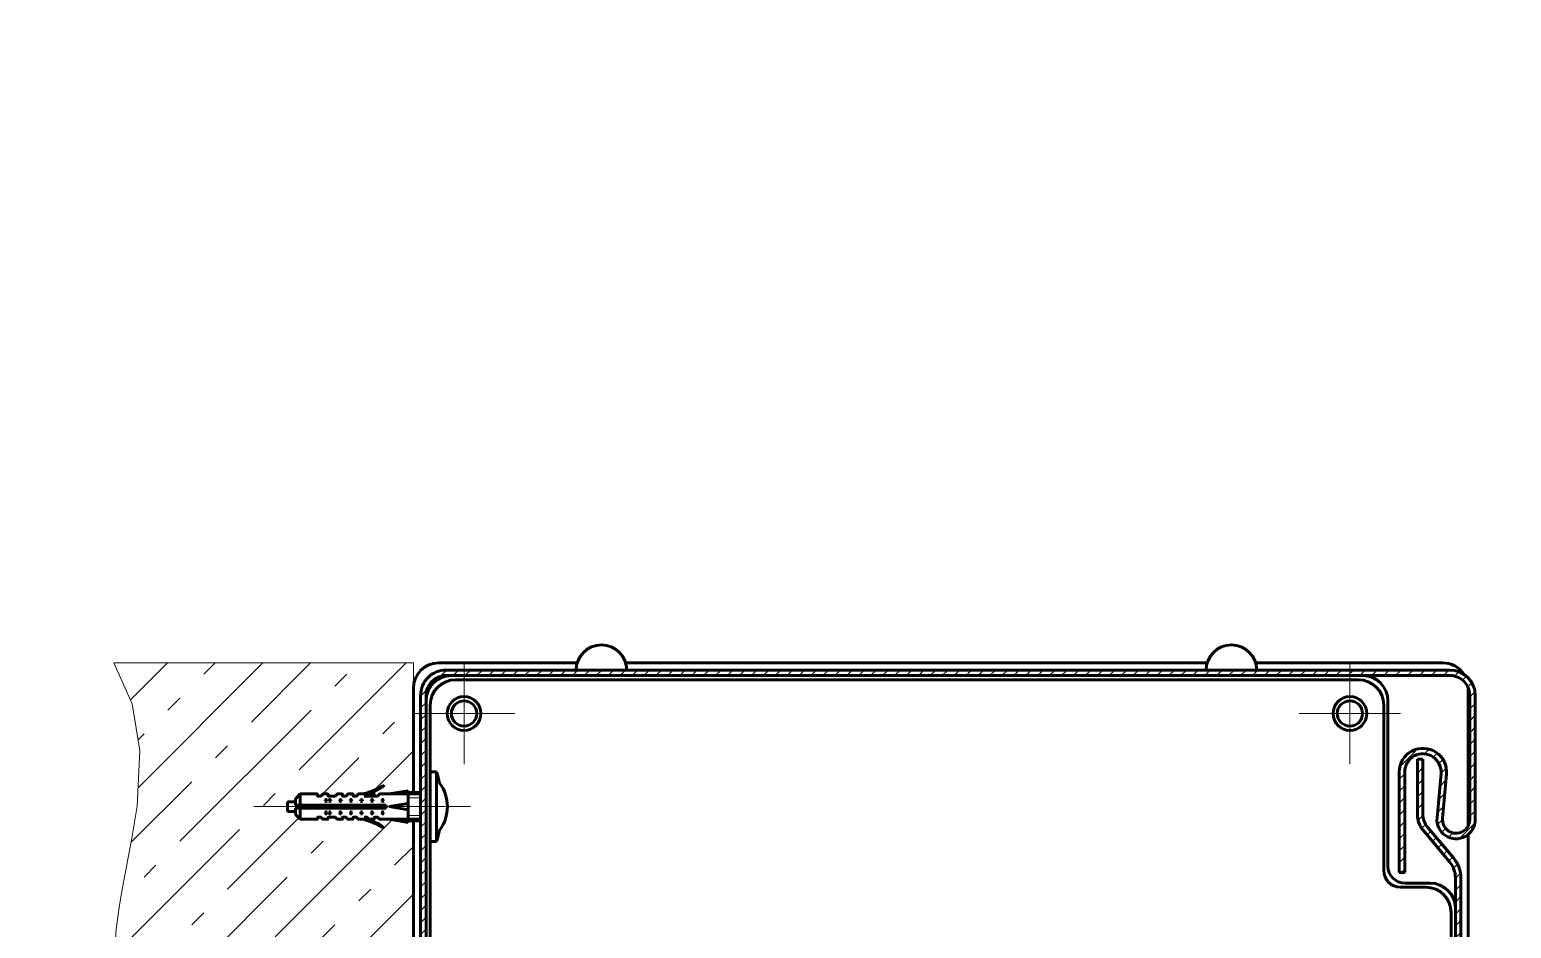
# Model space of a CAD drawing. Header units: millimetres. Extents: x 0 to 841, y 0 to 594.
# Drawn here: x 689.7 to 777.5, y 540.7 to 594 of the extents above; entities that cross this region are included whole.
import ezdxf

# ---------------------------------------------------------------- set-up
doc = ezdxf.new("R2010")
doc.units = ezdxf.units.MM
for name, pattern in [('K5LT_AXLED', [19.5, 15, -1.5, 1.5, -1.5]), ('K5LT_BASIC', [0]), ('K5LT_THIN', [0])]:
    doc.linetypes.add(name, pattern=pattern)
doc.layers.add('Системный слой (1)', color=7, linetype='Continuous', true_color=0x909090)
pattern_1 = [(45, (0, 0), (-0.3535534, 0.3535534), [])]

# ---------------------------------------------------------------- blocks, each defined once
blk = doc.blocks.new('U1045')
at = {"layer": 'Системный слой (1)', "color": 5, "linetype": 'K5LT_BASIC', "lineweight": 60, "true_color": 0x0000ff}
for start, end in [(0, 180), (180, 0)]:
    blk.add_arc((715.468, 553.466), 0.75, start, end, dxfattribs=at)
blk = doc.blocks.new('U1047')
at = {"layer": 'Системный слой (1)', "color": 5, "linetype": 'K5LT_BASIC', "lineweight": 60, "true_color": 0x0000ff}
for start, end in [(0, 180), (180, 0)]:
    blk.add_arc((767.968, 553.466), 0.75, start, end, dxfattribs=at)
blk = doc.blocks.new('U1064')
at = {"layer": 'Системный слой (1)', "color": 5, "linetype": 'K5LT_BASIC', "lineweight": 60, "true_color": 0x0000ff}
for start, end in [(0, 180), (180, 0)]:
    blk.add_arc((767.968, 553.466), 1, start, end, dxfattribs=at)
blk = doc.blocks.new('U1065')
at = {"layer": 'Системный слой (1)', "color": 5, "linetype": 'K5LT_BASIC', "lineweight": 60, "true_color": 0x0000ff}
for start, end in [(0, 180), (180, 0)]:
    blk.add_arc((715.468, 553.466), 1, start, end, dxfattribs=at)
blk = doc.blocks.new('U1185')
at = {"layer": 'Системный слой (1)', "color": 7, "linetype": 'K5LT_THIN', "lineweight": 18}
for p, q in [((694.718, 556.466), (695.795, 554.034)), ((695.795, 554.034), (696.257, 551.28)), ((696.257, 551.28), (696.089, 547.98)), ((696.089, 547.98), (695.785, 546.077)), ((695.785, 546.077), (695.605, 545.121)), ((695.511, 544.638), (695.459, 544.371)), ((695.605, 545.121), (695.511, 544.638)), ((695.324, 543.665), (695.208, 543.043)), ((695.404, 544.083), (695.324, 543.665)), ((695.459, 544.371), (695.404, 544.083)), ((695.208, 543.043), (695.046, 542.11)), ((695.046, 542.11), (694.849, 540.711)), ((694.849, 540.711), (694.709, 538.611)), ((694.709, 538.611), (694.709, 538.307)), ((694.709, 538.307), (694.715, 537.999)), ((694.715, 537.999), (694.743, 537.381)), ((694.743, 537.381), (694.857, 536.147)), ((694.857, 536.147), (695.116, 534.371)), ((695.116, 534.371), (695.27, 533.482)), ((695.27, 533.482), (695.351, 533.034)), ((695.351, 533.034), (695.394, 532.795)), ((695.394, 532.795), (695.43, 532.596)), ((695.43, 532.596), (695.479, 532.326)), ((695.479, 532.326), (695.55, 531.93)), ((695.55, 531.93), (695.652, 531.34)), ((695.652, 531.34), (695.792, 530.459)), ((695.792, 530.459), (695.96, 529.142)), ((695.96, 529.142), (696.061, 527.175)), ((696.061, 527.175), (695.987, 525.843)), ((695.957, 525.589), (695.882, 525.083)), ((695.987, 525.843), (695.957, 525.589)), ((695.882, 525.083), (695.679, 524.072)), ((695.679, 524.072), (695.11, 522.056)), ((695.11, 522.056), (694.705, 520.855)), ((694.705, 520.855), (694.494, 520.253)), ((694.386, 519.948), (694.324, 519.772)), ((694.494, 520.253), (694.386, 519.948)), ((694.137, 519.244), (693.974, 518.775)), ((694.248, 519.558), (694.137, 519.244)), ((694.324, 519.772), (694.248, 519.558)), ((693.974, 518.775), (693.737, 518.071)), ((693.737, 518.071), (693.406, 517.014)), ((693.406, 517.014), (692.999, 515.421)), ((692.999, 515.421), (692.695, 513.008)), ((692.695, 513.008), (692.691, 512.56)), ((692.691, 512.56), (692.708, 512.064)), ((692.708, 512.064), (692.805, 511.067)), ((692.805, 511.067), (693.235, 509.063)), ((693.235, 509.063), (694.576, 505.689)), ((694.576, 505.689), (696.84, 501.911)), ((696.84, 501.911), (699.86, 498.004)), ((699.86, 498.004), (701.957, 495.638)), ((701.957, 495.638), (703.839, 493.654)), ((703.839, 493.654), (705.994, 491.481)), ((705.994, 491.481), (708.655, 488.86)), ((708.655, 488.86), (710.954, 486.504)), ((710.954, 486.504), (712.194, 484.977)), ((712.194, 484.977), (712.568, 484.176))]:
    blk.add_line(p, q, dxfattribs=at)
blk = doc.blocks.new('U1190')
at = {"layer": 'Системный слой (1)', "color": 30, "linetype": 'K5LT_AXLED', "lineweight": 18, "true_color": 0xff8000}
for q in [(767.968, 556.466), (764.968, 553.466), (767.968, 550.466), (770.968, 553.466)]:
    blk.add_line((767.968, 553.466), q, dxfattribs=at)
blk = doc.blocks.new('U1191')
at = {"layer": 'Системный слой (1)', "color": 30, "linetype": 'K5LT_AXLED', "lineweight": 18, "true_color": 0xff8000}
for q in [(715.468, 556.466), (712.468, 553.466), (715.468, 550.466), (718.468, 553.466)]:
    blk.add_line((715.468, 553.466), q, dxfattribs=at)

msp = doc.modelspace()

# ---------------------------------------------------------------- hatches: boundary and pattern name
at = {"layer": 'Системный слой (1)'}
h = msp.add_hatch(dxfattribs=at)
h.set_pattern_fill('Бетон', angle=45, style=0, pattern_type=0)
h.set_pattern_definition([(45, (0, 0), (-2.828427, 2.828427), [11, -5]), (45, (9.1924, 9.1924), (-2.828427, 2.828427), [1, -15]), (45, (4.2426, 7.071), (-2.828427, 2.828427), [11, -5]), (45, (13.435, 16.2635), (-2.828427, 2.828427), [1, -15])])
h.paths.add_polyline_path([(694.7179, 556.4664), (695.7954, 554.0345), (696.2573, 551.2804), (696.0894, 547.9796), (695.7845, 546.0767), (695.6048, 545.1211), (695.5112, 544.638), (695.4594, 544.371), (695.4037, 544.0831), (695.3236, 543.6652), (695.2076, 543.0426), (695.0462, 542.1102), (694.8485, 540.7113), (694.7086, 538.6114), (694.7087, 538.3073), (694.7147, 537.9987), (694.7432, 537.3813), (694.8568, 536.1467), (695.1158, 534.3706), (695.2704, 533.482), (695.3511, 533.0338), (695.3944, 532.7946), (695.4304, 532.596), (695.479, 532.3263), (695.5497, 531.9303), (695.6517, 531.3405), (695.7922, 530.4591), (695.9599, 529.1417), (696.0614, 527.1754), (695.987, 525.8431), (695.9569, 525.5894), (695.8818, 525.0827), (695.6786, 524.0716), (695.1098, 522.0557), (694.7052, 520.8547), (694.4939, 520.2529), (694.3861, 519.9483), (694.3236, 519.7718), (694.2479, 519.5578), (694.1374, 519.2436), (693.9742, 518.7745), (693.7368, 518.0712), (693.406, 517.0142), (692.9985, 515.4213), (692.6945, 513.0078), (692.691, 512.5603), (692.7079, 512.0637), (692.8049, 511.0668), (693.2347, 509.0629), (694.5759, 505.6892), (696.8403, 501.9113), (699.86, 498.0044), (701.9569, 495.6384), (703.8387, 493.654), (705.9942, 491.4814), (708.6548, 488.8599), (710.9536, 486.5045), (712.1943, 484.9769), (712.5679, 484.1755), (712.5679, 493.9664), (712.4679, 493.9664), (712.4679, 497.3515), (711.5373, 497.0451), (710.6716, 497.5039), (710.3929, 498.2906), (710.3929, 502.4193), (710.7796, 503.4245), (710.8323, 503.4799), (712.4536, 505.1013), (712.4679, 505.1158), (712.4679, 511.5324), (712.1631, 511.5324), (712.1631, 511.4387), (711.0304, 511.6262), (710.4674, 511.6262), (710.4541, 511.6317), (710.3393, 511.7465), (710.3128, 511.7574), (710.1784, 511.7574), (710.1518, 511.7465), (710.1409, 511.7199), (710.1409, 511.6449), (710.1354, 511.6317), (710.1221, 511.6262), (709.8672, 511.6262), (710.6881, 511.1812), (710.6979, 511.167), (710.6948, 511.1501), (710.6807, 511.1403), (710.6651, 511.1425), (709.4956, 511.6262), (709.2143, 511.6262), (709.2011, 511.6317), (709.0863, 511.7465), (709.0598, 511.7574), (708.9253, 511.7574), (708.8988, 511.7465), (708.8878, 511.7199), (708.8878, 511.6449), (708.8823, 511.6317), (708.8691, 511.6262), (708.5878, 511.6262), (708.5746, 511.6317), (708.4598, 511.7465), (708.4333, 511.7574), (708.2988, 511.7574), (708.2723, 511.7465), (708.2613, 511.7199), (708.2613, 511.6449), (708.2558, 511.6317), (708.2426, 511.6262), (707.9613, 511.6262), (707.9481, 511.6317), (707.8333, 511.7465), (707.8068, 511.7574), (707.6723, 511.7574), (707.4472, 511.7574), (707.4207, 511.7465), (707.4097, 511.7199), (707.4097, 511.6449), (707.4042, 511.6317), (707.391, 511.6262), (707.1097, 511.6262), (707.0965, 511.6317), (706.9817, 511.7465), (706.9552, 511.7574), (706.8207, 511.7574), (706.7942, 511.7465), (706.7832, 511.7199), (706.7832, 511.6449), (706.7777, 511.6317), (706.7644, 511.6262), (705.7519, 511.6262), (705.4707, 511.9074), (705.4707, 512.0949), (705.0019, 512.0949), (705.0019, 512.3762), (705.0019, 512.6574), (705.4707, 512.6574), (705.4707, 512.8449), (705.7519, 513.1262), (706.7644, 513.1262), (706.7777, 513.1207), (706.7832, 513.1074), (706.7832, 513.0324), (706.7942, 513.0059), (706.8207, 512.9949), (706.9552, 512.9949), (706.9817, 513.0059), (707.0965, 513.1207), (707.1097, 513.1262), (707.391, 513.1262), (707.4042, 513.1207), (707.4097, 513.1074), (707.4097, 513.0324), (707.4207, 513.0059), (707.4472, 512.9949), (707.6723, 512.9949), (707.8068, 512.9949), (707.8333, 513.0059), (707.9481, 513.1207), (707.9613, 513.1262), (708.2426, 513.1262), (708.2558, 513.1207), (708.2613, 513.1074), (708.2613, 513.0324), (708.2723, 513.0059), (708.2988, 512.9949), (708.4333, 512.9949), (708.4598, 513.0059), (708.5746, 513.1207), (708.5878, 513.1262), (708.8691, 513.1262), (708.8823, 513.1207), (708.8878, 513.1074), (708.8878, 513.0324), (708.8988, 513.0059), (708.9253, 512.9949), (709.0598, 512.9949), (709.0863, 513.0059), (709.2011, 513.1207), (709.2143, 513.1262), (709.4956, 513.1262), (710.6651, 513.6099), (710.6822, 513.6117), (710.6956, 513.6009), (710.6975, 513.5838), (710.6881, 513.5712), (709.8672, 513.1262), (710.1221, 513.1262), (710.1354, 513.1207), (710.1409, 513.1074), (710.1409, 513.0324), (710.1518, 513.0059), (710.1784, 512.9949), (710.3128, 512.9949), (710.3393, 513.0059), (710.4541, 513.1207), (710.4674, 513.1262), (711.0304, 513.1262), (712.1631, 513.3137), (712.1631, 513.2199), (712.4679, 513.2199), (712.4679, 547.102), (712.1631, 547.102), (712.1631, 547.0083), (711.0304, 547.1958), (710.4674, 547.1958), (710.4541, 547.2013), (710.3393, 547.316), (710.3128, 547.327), (710.1784, 547.327), (710.1518, 547.316), (710.1409, 547.2895), (710.1409, 547.2145), (710.1354, 547.2013), (710.1221, 547.1958), (709.8672, 547.1958), (710.6881, 546.7508), (710.6979, 546.7366), (710.6948, 546.7197), (710.6807, 546.7099), (710.6651, 546.7121), (709.4956, 547.1958), (709.2143, 547.1958), (709.2011, 547.2013), (709.0863, 547.316), (709.0598, 547.327), (708.9253, 547.327), (708.8988, 547.316), (708.8878, 547.2895), (708.8878, 547.2145), (708.8823, 547.2013), (708.8691, 547.1958), (708.5878, 547.1958), (708.5746, 547.2013), (708.4598, 547.316), (708.4333, 547.327), (708.2988, 547.327), (708.2723, 547.316), (708.2613, 547.2895), (708.2613, 547.2145), (708.2558, 547.2013), (708.2426, 547.1958), (707.9613, 547.1958), (707.9481, 547.2013), (707.8333, 547.316), (707.8068, 547.327), (707.6723, 547.327), (707.4472, 547.327), (707.4207, 547.316), (707.4097, 547.2895), (707.4097, 547.2145), (707.4042, 547.2013), (707.391, 547.1958), (707.1097, 547.1958), (707.0965, 547.2013), (706.9817, 547.316), (706.9552, 547.327), (706.8207, 547.327), (706.7942, 547.316), (706.7832, 547.2895), (706.7832, 547.2145), (706.7777, 547.2013), (706.7644, 547.1958), (705.7519, 547.1958), (705.4707, 547.477), (705.4707, 547.6645), (705.0019, 547.6645), (705.0019, 547.9458), (705.0019, 548.227), (705.4707, 548.227), (705.4707, 548.4145), (705.7519, 548.6958), (706.7644, 548.6958), (706.7777, 548.6903), (706.7832, 548.677), (706.7832, 548.602), (706.7942, 548.5755), (706.8207, 548.5645), (706.9552, 548.5645), (706.9817, 548.5755), (707.0965, 548.6903), (707.1097, 548.6958), (707.391, 548.6958), (707.4042, 548.6903), (707.4097, 548.677), (707.4097, 548.602), (707.4207, 548.5755), (707.4472, 548.5645), (707.6723, 548.5645), (707.8068, 548.5645), (707.8333, 548.5755), (707.9481, 548.6903), (707.9613, 548.6958), (708.2426, 548.6958), (708.2558, 548.6903), (708.2613, 548.677), (708.2613, 548.602), (708.2723, 548.5755), (708.2988, 548.5645), (708.4333, 548.5645), (708.4598, 548.5755), (708.5746, 548.6903), (708.5878, 548.6958), (708.8691, 548.6958), (708.8823, 548.6903), (708.8878, 548.677), (708.8878, 548.602), (708.8988, 548.5755), (708.9253, 548.5645), (709.0598, 548.5645), (709.0863, 548.5755), (709.2011, 548.6903), (709.2143, 548.6958), (709.4956, 548.6958), (710.6651, 549.1795), (710.6822, 549.1813), (710.6956, 549.1705), (710.6975, 549.1534), (710.6881, 549.1408), (709.8672, 548.6958), (710.1221, 548.6958), (710.1354, 548.6903), (710.1409, 548.677), (710.1409, 548.602), (710.1518, 548.5755), (710.1784, 548.5645), (710.3128, 548.5645), (710.3393, 548.5755), (710.4541, 548.6903), (710.4674, 548.6958), (711.0304, 548.6958), (712.1631, 548.8833), (712.1631, 548.7895), (712.4679, 548.7895), (712.4679, 554.9664), (712.4679, 556.4664)])
h = msp.add_hatch(dxfattribs=at)
h.set_pattern_fill('Металл', angle=45, style=0, pattern_type=0)
h.set_pattern_definition(pattern_1)
h.paths.add_polyline_path([(773.1309, 547.2755), (773.4357, 546.3964), (774.2963, 546.0426), (775.1313, 546.453), (775.3907, 547.1741), (775.3907, 554.5414), (775.004, 555.5467), (774.0434, 556.0336), (773.8907, 556.0414), (714.3928, 556.0414), (713.3876, 555.6548), (712.9006, 554.6941), (712.8928, 554.5414), (712.8929, 506.1619), (712.5062, 505.1567), (712.4536, 505.1013), (710.8323, 503.4799), (710.3949, 502.4957), (710.3929, 502.4193), (710.3929, 498.2906), (710.7769, 497.3892), (711.693, 497.0416), (712.5783, 497.4614), (712.8929, 498.2906), (712.8929, 500.5406), (712.5679, 500.5406), (712.5679, 498.2914), (712.297, 497.6374), (711.6429, 497.3664), (710.9889, 497.6374), (710.7179, 498.2914), (710.7179, 502.4193), (711.0621, 503.2501), (712.6834, 504.8715), (713.2047, 505.943), (713.2179, 506.1619), (713.2178, 554.5414), (713.6008, 555.4094), (714.3928, 555.7164), (773.8901, 555.7164), (774.7582, 555.3339), (775.0657, 554.5414), (775.0657, 547.1741), (774.8293, 546.6034), (774.2585, 546.3669), (773.6878, 546.6034), (773.4514, 547.1741), (773.4546, 547.2464), (773.6908, 549.8729), (773.3932, 550.8697), (772.4908, 551.3875), (771.48, 551.1414), (770.9166, 550.2669), (770.8907, 549.9985), (770.8907, 544.0414), (771.2157, 544.0414), (771.2157, 549.9985), (771.5971, 550.8212), (772.4715, 551.0616), (773.2199, 550.5496), (773.3671, 549.902)])
h = msp.add_hatch(dxfattribs=at)
h.set_pattern_fill('Металл', angle=45, style=0, pattern_type=0)
h.set_pattern_definition(pattern_1)
h.paths.add_polyline_path([(725.7179, 495.0414), (723.4679, 495.0414), (722.4335, 494.6541), (721.9079, 493.6827), (722.1494, 492.6049), (723.0395, 491.9508), (723.4679, 491.8914), (727.5966, 491.8914), (728.723, 492.2805), (728.8871, 492.426), (730.5084, 494.0473), (731.3393, 494.3914), (772.7179, 494.3914), (773.8443, 494.7805), (774.4904, 495.7817), (774.5429, 496.2164), (774.5429, 543.7164), (774.1539, 544.8428), (774.116, 544.8895), (772.5678, 546.7345), (772.2929, 547.4898), (772.2929, 550.7624), (771.9679, 550.7624), (771.9679, 547.4898), (772.3189, 546.5256), (773.867, 544.6806), (774.2179, 543.7164), (774.2179, 496.2164), (773.8313, 495.2112), (772.8706, 494.7242), (772.7179, 494.7164), (731.3393, 494.7164), (730.334, 494.3298), (730.2786, 494.2771), (728.6573, 492.6558), (727.6731, 492.2184), (727.5966, 492.2164), (723.4679, 492.2164), (722.5665, 492.6004), (722.2189, 493.5165), (722.6387, 494.4018), (723.4679, 494.7164), (725.7179, 494.7164)])

# ---------------------------------------------------------------- linework, layer by layer
at = {"layer": 'Системный слой (1)', "color": 7, "linetype": 'K5LT_THIN', "lineweight": 18}
for p, q in [((712.4679, 556.4664), (694.7179, 556.4664)), ((712.4679, 554.9664), (712.4679, 556.4664)), ((712.8928, 548.4708), (712.1631, 548.4708)), ((712.8928, 547.4208), (712.1631, 547.4208))]:
    msp.add_line(p, q, dxfattribs=at)
at = {"layer": 'Системный слой (1)', "color": 5, "linetype": 'K5LT_BASIC', "lineweight": 60, "true_color": 0x0000ff}
for p, q in [((722.1758, 556.4664), (713.9679, 556.4664)), ((773.8907, 556.0414), (714.3928, 556.0414)), ((759.5103, 556.4664), (725.0452, 556.4664)), ((773.4679, 556.4664), (762.3797, 556.4664)), ((714.3928, 555.7164), (773.8901, 555.7164)), ((768.4679, 555.4664), (714.9679, 555.4664)), ((712.4679, 554.9664), (712.4679, 548.7895)), ((712.8928, 554.5414), (712.8929, 506.1619)), ((713.2179, 506.1619), (713.2178, 554.5414)), ((713.2179, 554.2164), (713.2179, 508.2164)), ((770.2179, 544.4164), (770.2179, 554.2164)), ((774.9679, 546.7891), (774.9679, 554.9664)), ((775.0657, 554.5414), (775.0657, 547.1741)), ((775.3907, 547.1741), (775.3907, 554.5414)), ((713.4679, 553.9664), (713.4679, 508.7164)), ((769.9679, 544.1664), (769.9679, 553.9664)), ((772.2929, 550.7624), (771.9679, 550.7624)), ((771.9679, 550.7624), (771.9679, 547.4898)), ((772.2929, 547.4898), (772.2929, 550.7624)), ((713.8429, 550.0083), (713.4679, 550.0083)), ((713.8429, 550.0083), (713.8429, 545.8833)), ((770.8907, 549.9985), (770.8907, 544.0414)), ((771.2157, 544.0414), (771.2157, 549.9985)), ((773.3671, 549.902), (773.1309, 547.2755)), ((773.4546, 547.2464), (773.6908, 549.8729)), ((712.1631, 548.8833), (711.0304, 548.6958)), ((712.1631, 547.0083), (712.1631, 548.8833)), ((705.0019, 547.9458), (705.0019, 548.227)), ((705.0019, 548.227), (705.4707, 548.227)), ((705.4679, 548.0395), (710.8429, 548.0395)), ((705.4707, 548.4145), (705.7519, 548.6958)), ((705.4707, 548.4145), (705.4707, 548.0395)), ((705.7519, 548.6958), (706.7644, 548.6958)), ((705.7519, 548.6958), (705.7519, 548.0395)), ((705.814, 547.9458), (705.814, 548.0395)), ((706.7832, 548.602), (706.7832, 548.677)), ((706.8207, 548.5645), (706.9552, 548.5645)), ((706.9817, 548.5755), (707.0965, 548.6903)), ((707.1097, 548.6958), (707.391, 548.6958)), ((707.2213, 548.2688), (707.2701, 548.3665)), ((707.3037, 548.3665), (707.3525, 548.2688)), ((707.4097, 548.602), (707.4097, 548.677)), ((707.4463, 548.2688), (707.4952, 548.3665)), ((707.4472, 548.5645), (707.6723, 548.5645)), ((707.5287, 548.3665), (707.5776, 548.2688)), ((707.6723, 548.5645), (707.8068, 548.5645)), ((707.8333, 548.5755), (707.9481, 548.6903)), ((707.9613, 548.6958), (708.2426, 548.6958)), ((708.0729, 548.2688), (708.1217, 548.3665)), ((708.1553, 548.3665), (708.2041, 548.2688)), ((708.2613, 548.602), (708.2613, 548.677)), ((708.2988, 548.5645), (708.4333, 548.5645)), ((708.4598, 548.5755), (708.5746, 548.6903)), ((708.5878, 548.6958), (708.8691, 548.6958)), ((708.6994, 548.2688), (708.7482, 548.3665)), ((708.7818, 548.3665), (708.8306, 548.2688)), ((708.8878, 548.602), (708.8878, 548.677)), ((708.9253, 548.5645), (709.0598, 548.5645)), ((709.0863, 548.5755), (709.2011, 548.6903)), ((709.2143, 548.6958), (709.4956, 548.6958)), ((709.3259, 548.2688), (709.3748, 548.3665)), ((709.4083, 548.3665), (709.4571, 548.2688)), ((709.5518, 548.5645), (709.6863, 548.5645)), ((710.1784, 548.5645), (709.6863, 548.5645)), ((709.7128, 548.5755), (709.8081, 548.6707)), ((709.8647, 548.6958), (710.1221, 548.6958)), ((709.9524, 548.2688), (710.0013, 548.3665)), ((710.0348, 548.3665), (710.0837, 548.2688)), ((710.1409, 548.602), (710.1409, 548.677)), ((710.1784, 548.5645), (710.3128, 548.5645)), ((710.3393, 548.5755), (710.4541, 548.6903)), ((710.4674, 548.6958), (712.1631, 548.6958)), ((710.5789, 548.2688), (710.6278, 548.3665)), ((710.6613, 548.3665), (710.7102, 548.2688)), ((710.8429, 548.0395), (710.8429, 547.852)), ((712.1631, 548.1333), (711.0304, 547.9458)), ((712.8928, 548.7895), (712.1631, 548.7895)), ((712.1631, 548.6958), (712.8928, 548.6954)), ((705.0019, 547.9458), (705.0019, 547.6645)), ((705.0019, 547.6645), (705.4707, 547.6645)), ((705.4679, 547.852), (710.8429, 547.852)), ((705.4707, 547.477), (705.4707, 547.852)), ((705.4707, 547.477), (705.7519, 547.1958)), ((705.7519, 547.1958), (705.7519, 547.852)), ((705.7519, 547.1958), (706.7644, 547.1958)), ((705.814, 547.9458), (705.814, 547.852)), ((706.7832, 547.2895), (706.7832, 547.2145)), ((706.8207, 547.327), (706.9552, 547.327)), ((706.9817, 547.316), (707.0965, 547.2013)), ((707.1097, 547.1958), (707.391, 547.1958)), ((707.2213, 547.6228), (707.2701, 547.5251)), ((707.3037, 547.5251), (707.3525, 547.6228)), ((707.4097, 547.2895), (707.4097, 547.2145)), ((707.4463, 547.6228), (707.4952, 547.5251)), ((707.4472, 547.327), (707.6723, 547.327)), ((707.5287, 547.5251), (707.5776, 547.6228)), ((707.6723, 547.327), (707.8068, 547.327)), ((707.8333, 547.316), (707.9481, 547.2013)), ((707.9613, 547.1958), (708.2426, 547.1958)), ((708.0729, 547.6228), (708.1217, 547.5251)), ((708.1553, 547.5251), (708.2041, 547.6228)), ((708.2613, 547.2895), (708.2613, 547.2145)), ((708.2988, 547.327), (708.4333, 547.327)), ((708.4598, 547.316), (708.5746, 547.2013)), ((708.5878, 547.1958), (708.8691, 547.1958)), ((708.6994, 547.6228), (708.7482, 547.5251)), ((708.7818, 547.5251), (708.8306, 547.6228)), ((708.8878, 547.2895), (708.8878, 547.2145)), ((708.9253, 547.327), (709.0598, 547.327)), ((709.0863, 547.316), (709.2011, 547.2013)), ((709.2143, 547.1958), (709.4956, 547.1958)), ((709.3259, 547.6228), (709.3748, 547.5251)), ((709.4083, 547.5251), (709.4571, 547.6228)), ((709.5518, 547.327), (709.6863, 547.327)), ((709.7128, 547.316), (709.806, 547.2228)), ((709.8672, 547.1958), (710.1221, 547.1958)), ((709.9524, 547.6228), (710.0013, 547.5251)), ((710.0348, 547.5251), (710.0837, 547.6228)), ((710.1409, 547.2895), (710.1409, 547.2145)), ((710.1784, 547.327), (710.3128, 547.327)), ((710.3393, 547.316), (710.4541, 547.2013)), ((710.4674, 547.1958), (712.1631, 547.1958)), ((710.5789, 547.6228), (710.6278, 547.5251)), ((710.6613, 547.5251), (710.7102, 547.6228)), ((712.1631, 547.7583), (711.0304, 547.9458)), ((712.1631, 547.0083), (711.0304, 547.1958)), ((712.1631, 547.1958), (712.8928, 547.1958)), ((712.8928, 547.102), (712.1631, 547.102)), ((712.4679, 547.102), (712.4679, 513.2199)), ((772.3189, 546.5256), (773.867, 544.6806)), ((774.116, 544.8895), (772.5678, 546.7345)), ((774.9679, 539.3286), (774.9679, 546.2918)), ((713.8429, 545.8833), (713.4679, 545.8833)), ((770.8907, 544.0414), (771.2157, 544.0414)), ((774.2179, 543.7164), (774.2179, 496.2164)), ((774.5429, 496.2164), (774.5429, 543.7164)), ((772.4679, 543.1664), (770.9679, 543.1664)), ((772.7179, 543.4164), (771.2179, 543.4164)), ((774.2179, 496.2164), (774.2179, 541.9164)), ((773.9679, 496.4664), (773.9679, 541.6664))]:
    msp.add_line(p, q, dxfattribs=at)
at = {"layer": 'Системный слой (1)', "color": 30, "linetype": 'K5LT_AXLED', "lineweight": 18, "true_color": 0xff8000}
msp.add_line((703.0019, 547.9458), (715.8429, 547.9458), dxfattribs=at)
at = {"layer": 'Системный слой (1)', "color": 5, "linetype": 'K5LT_BASIC', "lineweight": 60, "true_color": 0x0000ff}
for centre, radius, start, end in [((723.6105, 556.0287), 1.5, 0, 180), ((760.945, 556.0287), 1.5, 0, 180), ((713.9679, 554.9664), 1.5, 90, 180), ((714.3928, 554.5414), 1.5, 90.000092, 180.000092), ((773.4679, 554.9664), 1.5, 33.321957, 90), ((773.8907, 554.5414), 1.5, 0.000092, 90.000092), ((714.3928, 554.5414), 1.175, 90, 180.000092), ((714.7179, 554.2164), 1.5, 90, 180), ((714.9679, 553.9664), 1.5, 90, 180), ((768.4679, 553.9664), 1.5, 0, 90), ((768.7179, 554.2164), 1.5, 0, 90), ((773.8907, 554.5414), 1.175, 0.000092, 90.030065), ((773.4679, 554.9664), 1.5, 0, 1.750692), ((772.2936, 549.9985), 1.4029, 354.860738, 180.000092), ((772.2936, 549.9985), 1.0779, 354.860738, 180.000092), ((707.3295, 547.9458), 6.8322, 11.717325, 17.570597), ((707.8658, 554.2923), 5.829, 286.23672, 298.701074), ((707.3166, 554.38), 6.2303, 291.024807, 302.761539), ((710.6759, 549.1597), 0.0225, 302.761539, 118.701074), ((712.1624, 547.9458), 2.318, 323.232521, 36.767479), ((706.7644, 548.677), 0.0187, 0, 90), ((706.8207, 548.602), 0.0375, 180, 270), ((706.9552, 548.602), 0.0375, 270, 315), ((707.1097, 548.677), 0.0187, 90, 135), ((707.2869, 548.3824), 0.1313, 240, 300), ((707.2869, 548.3581), 0.0188, 26.565051, 153.434949), ((707.391, 548.677), 0.0187, 0, 90), ((707.4472, 548.602), 0.0375, 180, 270), ((707.512, 548.3824), 0.1313, 240, 300), ((707.512, 548.3581), 0.0188, 26.565051, 153.434949), ((707.8068, 548.602), 0.0375, 270, 315), ((707.9613, 548.677), 0.0187, 90, 135), ((708.1385, 548.3824), 0.1313, 240, 300), ((708.1385, 548.3581), 0.0188, 26.565051, 153.434949), ((708.2426, 548.677), 0.0187, 0, 90), ((708.2988, 548.602), 0.0375, 180, 270), ((708.4333, 548.602), 0.0375, 270, 315), ((708.5878, 548.677), 0.0187, 90, 135), ((708.765, 548.3824), 0.1313, 240, 300), ((708.765, 548.3581), 0.0188, 26.565051, 153.434949), ((708.8691, 548.677), 0.0187, 0, 90), ((708.9253, 548.602), 0.0375, 180, 270), ((709.0598, 548.602), 0.0375, 270, 315), ((709.2143, 548.677), 0.0187, 90, 135), ((709.3915, 548.3824), 0.1313, 240, 300), ((709.3915, 548.3581), 0.0188, 26.565051, 153.434949), ((709.6863, 548.602), 0.0375, 270, 315), ((710.018, 548.3824), 0.1313, 240, 300), ((710.018, 548.3581), 0.0188, 26.565051, 153.434949), ((710.1221, 548.677), 0.0187, 0, 90), ((710.1784, 548.602), 0.0375, 180, 270), ((710.3128, 548.602), 0.0375, 270, 315), ((710.4674, 548.677), 0.0187, 90, 135), ((710.6446, 548.3824), 0.1313, 240, 300), ((710.6446, 548.3581), 0.0188, 26.565051, 153.434949), ((706.7644, 547.2145), 0.0187, 270, 0), ((706.8207, 547.2895), 0.0375, 90, 180), ((706.9552, 547.2895), 0.0375, 45, 90), ((707.1097, 547.2145), 0.0188, 225, 270), ((707.2869, 547.5091), 0.1313, 60, 120), ((707.2869, 547.5335), 0.0188, 206.565051, 333.434949), ((707.391, 547.2145), 0.0187, 270, 0), ((707.4472, 547.2895), 0.0375, 90, 180), ((707.512, 547.5091), 0.1313, 60, 120), ((707.512, 547.5335), 0.0187, 206.565051, 333.434949), ((707.8068, 547.2895), 0.0375, 45, 90), ((707.9613, 547.2145), 0.0188, 225, 270), ((708.1385, 547.5091), 0.1313, 60, 120), ((708.1385, 547.5335), 0.0187, 206.565051, 333.434949), ((708.2426, 547.2145), 0.0187, 270, 0), ((708.2988, 547.2895), 0.0375, 90, 180), ((708.4333, 547.2895), 0.0375, 45, 90), ((708.5878, 547.2145), 0.0187, 225, 270), ((708.765, 547.5091), 0.1313, 60, 120), ((708.765, 547.5335), 0.0187, 206.565051, 333.434949), ((708.8691, 547.2145), 0.0187, 270, 0), ((708.9253, 547.2895), 0.0375, 90, 180), ((709.0598, 547.2895), 0.0375, 45, 90), ((709.2143, 547.2145), 0.0187, 225, 270), ((709.3915, 547.5091), 0.1313, 60, 120), ((709.3915, 547.5335), 0.0187, 206.565051, 333.434949), ((707.8658, 541.5992), 5.829, 61.298926, 73.76328), ((707.3166, 541.5115), 6.2303, 57.238461, 68.975193), ((709.6863, 547.2895), 0.0375, 45, 90), ((710.018, 547.5091), 0.1313, 60, 120), ((710.018, 547.5335), 0.0187, 206.565051, 333.434949), ((710.1221, 547.2145), 0.0187, 270, 0), ((710.1784, 547.2895), 0.0375, 90, 180), ((710.3128, 547.2895), 0.0375, 45, 90), ((710.4674, 547.2145), 0.0187, 225, 270), ((710.6446, 547.5091), 0.1313, 60, 120), ((710.6446, 547.5335), 0.0187, 206.565051, 333.434949), ((773.4679, 547.4898), 1.5, 180, 220), ((773.4679, 547.4898), 1.175, 180, 220), ((774.2585, 547.1741), 1.1322, 174.860738, 0.000092), ((774.2585, 547.1741), 0.8072, 174.860738, 0.000092), ((710.6759, 546.7318), 0.0225, 241.298926, 57.238461), ((707.3295, 547.9458), 6.8322, 342.429403, 348.282675), ((772.7179, 543.7164), 1.5, 0, 40), ((772.7179, 543.7164), 1.825, 0, 40), ((770.9679, 544.1664), 1, 180, 270), ((771.2179, 544.4164), 1, 180, 270), ((772.4679, 541.6664), 1.5, 0, 90), ((772.7179, 541.9164), 1.5, 0, 90)]:
    msp.add_arc(centre, radius, start, end, dxfattribs=at)

# ---------------------------------------------------------------- block references
at = {"layer": 'Системный слой (1)'}
for name in ['U1185', 'U1191', 'U1190', 'U1065', 'U1045', 'U1064', 'U1047']:
    msp.add_blockref(name, (0, 0), dxfattribs=at)

doc.saveas('drawing.dxf')
